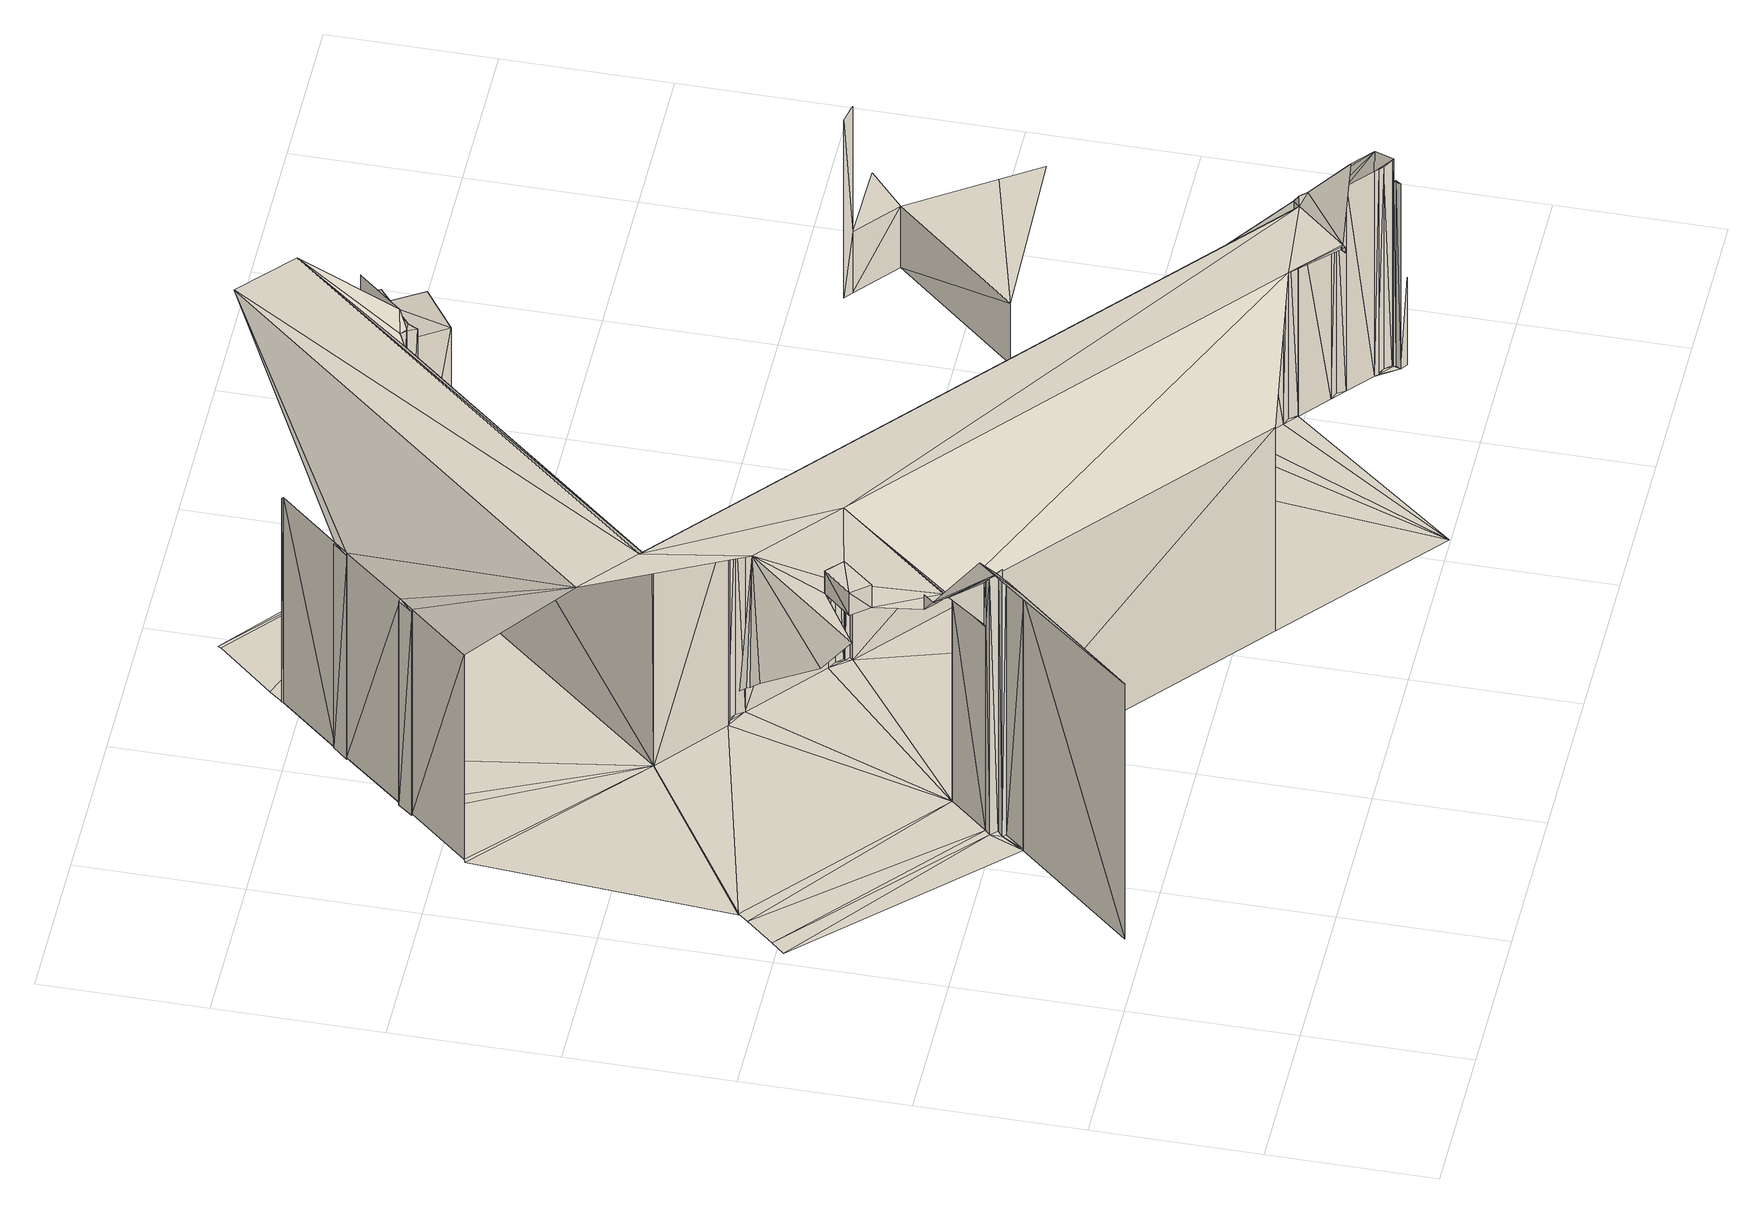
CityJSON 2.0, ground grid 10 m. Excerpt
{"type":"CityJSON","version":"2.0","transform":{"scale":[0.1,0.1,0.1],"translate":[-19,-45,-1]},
"CityObjects":{
"building1":{"type":"Building","geometry":[{"type":"MultiSurface","lod":"2","boundaries":[[[0,1,2]]]}]},
"building2":{"type":"Building","geometry":[{"type":"MultiSurface","lod":"2","boundaries":[[[3,1,4]]]}]},
"building3":{"type":"Building","geometry":[{"type":"MultiSurface","lod":"2","boundaries":[[[1,2,3]]]}]},
"building4":{"type":"Building","geometry":[{"type":"MultiSurface","lod":"2","boundaries":[[[0,5,1]]]}]},
"building5":{"type":"Building","geometry":[{"type":"MultiSurface","lod":"2","boundaries":[[[6,7,8]]]}]},
"building6":{"type":"Building","geometry":[{"type":"MultiSurface","lod":"2","boundaries":[[[9,10,4]]]}]},
"building7":{"type":"Building","geometry":[{"type":"MultiSurface","lod":"2","boundaries":[[[7,6,11]]]}]},
"building8":{"type":"Building","geometry":[{"type":"MultiSurface","lod":"2","boundaries":[[[5,0,6]]]}]},
"building9":{"type":"Building","geometry":[{"type":"MultiSurface","lod":"2","boundaries":[[[12,13,14]]]}]},
"building10":{"type":"Building","geometry":[{"type":"MultiSurface","lod":"2","boundaries":[[[14,12,15]]]}]},
"building11":{"type":"Building","geometry":[{"type":"MultiSurface","lod":"2","boundaries":[[[10,9,16]]]}]},
"building12":{"type":"Building","geometry":[{"type":"MultiSurface","lod":"2","boundaries":[[[6,11,17]]]}]},
"building13":{"type":"Building","geometry":[{"type":"MultiSurface","lod":"2","boundaries":[[[18,11,7]]]}]},
"building14":{"type":"Building","geometry":[{"type":"MultiSurface","lod":"2","boundaries":[[[19,9,16]]]}]},
"building15":{"type":"Building","geometry":[{"type":"MultiSurface","lod":"2","boundaries":[[[18,7,14]]]}]},
"building16":{"type":"Building","geometry":[{"type":"MultiSurface","lod":"2","boundaries":[[[18,17,11]]]}]},
"building17":{"type":"Building","geometry":[{"type":"MultiSurface","lod":"2","boundaries":[[[20,12,15]]]}]},
"building18":{"type":"Building","geometry":[{"type":"MultiSurface","lod":"2","boundaries":[[[15,20,21]]]}]},
"building19":{"type":"Building","geometry":[{"type":"MultiSurface","lod":"2","boundaries":[[[16,19,22]]]}]},
"building20":{"type":"Building","geometry":[{"type":"MultiSurface","lod":"2","boundaries":[[[14,18,23]]]}]},
"building21":{"type":"Building","geometry":[{"type":"MultiSurface","lod":"2","boundaries":[[[12,13,24]]]}]},
"building22":{"type":"Building","geometry":[{"type":"MultiSurface","lod":"2","boundaries":[[[25,26,27]]]}]},
"building23":{"type":"Building","geometry":[{"type":"MultiSurface","lod":"2","boundaries":[[[20,12,24]]]}]},
"building24":{"type":"Building","geometry":[{"type":"MultiSurface","lod":"2","boundaries":[[[28,18,17]]]}]},
"building25":{"type":"Building","geometry":[{"type":"MultiSurface","lod":"2","boundaries":[[[26,21,27]]]}]},
"building26":{"type":"Building","geometry":[{"type":"MultiSurface","lod":"2","boundaries":[[[24,13,14]]]}]},
"building27":{"type":"Building","geometry":[{"type":"MultiSurface","lod":"2","boundaries":[[[23,24,14]]]}]},
"building28":{"type":"Building","geometry":[{"type":"MultiSurface","lod":"2","boundaries":[[[25,27,29]]]}]},
"building29":{"type":"Building","geometry":[{"type":"MultiSurface","lod":"2","boundaries":[[[5,6,17]]]}]},
"building30":{"type":"Building","geometry":[{"type":"MultiSurface","lod":"2","boundaries":[[[21,20,23]]]}]},
"building31":{"type":"Building","geometry":[{"type":"MultiSurface","lod":"2","boundaries":[[[23,24,20]]]}]},
"building32":{"type":"Building"},
"building33":{"type":"Building","geometry":[{"type":"MultiSurface","lod":"2","boundaries":[[[29,27,30]]]}]},
"building34":{"type":"Building","geometry":[{"type":"MultiSurface","lod":"2","boundaries":[[[30,31,27]]]}]},
"building35":{"type":"Building","geometry":[{"type":"MultiSurface","lod":"2","boundaries":[[[27,32,31]]]}]},
"building36":{"type":"Building","geometry":[{"type":"MultiSurface","lod":"2","boundaries":[[[17,5,28]]]}]},
"building37":{"type":"Building","geometry":[{"type":"MultiSurface","lod":"2","boundaries":[[[33,22,19]]]}]},
"building38":{"type":"Building","geometry":[{"type":"MultiSurface","lod":"2","boundaries":[[[34,5,28]]]}]},
"building39":{"type":"Building","geometry":[{"type":"MultiSurface","lod":"2","boundaries":[[[4,35,36]]]}]},
"building40":{"type":"Building","geometry":[{"type":"MultiSurface","lod":"2","boundaries":[[[4,1,35]]]}]},
"building41":{"type":"Building","geometry":[{"type":"MultiSurface","lod":"2","boundaries":[[[33,37,22]]]}]},
"building42":{"type":"Building","geometry":[{"type":"MultiSurface","lod":"2","boundaries":[[[38,28,34]]]}]},
"building43":{"type":"Building","geometry":[{"type":"MultiSurface","lod":"2","boundaries":[[[28,38,39]]]}]},
"building44":{"type":"Building","geometry":[{"type":"MultiSurface","lod":"2","boundaries":[[[21,23,27]]]}]},
"building45":{"type":"Building","geometry":[{"type":"MultiSurface","lod":"2","boundaries":[[[4,40,36]]]}]},
"building46":{"type":"Building","geometry":[{"type":"MultiSurface","lod":"2","boundaries":[[[1,5,41]]]}]},
"building47":{"type":"Building","geometry":[{"type":"MultiSurface","lod":"2","boundaries":[[[35,42,1]]]}]},
"building48":{"type":"Building","geometry":[{"type":"MultiSurface","lod":"2","boundaries":[[[1,41,42]]]}]},
"building49":{"type":"Building","geometry":[{"type":"MultiSurface","lod":"2","boundaries":[[[9,4,40]]]}]},
"building50":{"type":"Building","geometry":[{"type":"MultiSurface","lod":"2","boundaries":[[[43,42,35]]]}]},
"building51":{"type":"Building","geometry":[{"type":"MultiSurface","lod":"2","boundaries":[[[36,35,43]]]}]},
"building52":{"type":"Building","geometry":[{"type":"MultiSurface","lod":"2","boundaries":[[[43,40,36]]]}]},
"building53":{"type":"Building","geometry":[{"type":"MultiSurface","lod":"2","boundaries":[[[44,41,5]]]}]},
"building54":{"type":"Building","geometry":[{"type":"MultiSurface","lod":"2","boundaries":[[[34,5,44]]]}]},
"building55":{"type":"Building","geometry":[{"type":"MultiSurface","lod":"2","boundaries":[[[39,45,28]]]}]},
"building56":{"type":"Building","geometry":[{"type":"MultiSurface","lod":"2","boundaries":[[[46,47,27]]]}]},
"building57":{"type":"Building","geometry":[{"type":"MultiSurface","lod":"2","boundaries":[[[43,42,40]]]}]},
"building58":{"type":"Building","geometry":[{"type":"MultiSurface","lod":"2","boundaries":[[[42,41,40]]]}]},
"building59":{"type":"Building","geometry":[{"type":"MultiSurface","lod":"2","boundaries":[[[48,49,40]]]}]},
"building60":{"type":"Building","geometry":[{"type":"MultiSurface","lod":"2","boundaries":[[[49,44,41]]]}]},
"building61":{"type":"Building","geometry":[{"type":"MultiSurface","lod":"2","boundaries":[[[41,49,40]]]}]},
"building62":{"type":"Building","geometry":[{"type":"MultiSurface","lod":"2","boundaries":[[[48,40,9]]]}]},
"building63":{"type":"Building","geometry":[{"type":"MultiSurface","lod":"2","boundaries":[[[34,44,49]]]}]},
"building64":{"type":"Building","geometry":[{"type":"MultiSurface","lod":"2","boundaries":[[[34,49,48]]]}]},
"building65":{"type":"Building","geometry":[{"type":"MultiSurface","lod":"2","boundaries":[[[9,34,48]]]}]},
"building66":{"type":"Building","geometry":[{"type":"MultiSurface","lod":"2","boundaries":[[[9,50,19]]]}]},
"building67":{"type":"Building","geometry":[{"type":"MultiSurface","lod":"2","boundaries":[[[9,34,50]]]}]},
"building68":{"type":"Building","geometry":[{"type":"MultiSurface","lod":"2","boundaries":[[[34,51,50]]]}]},
"building69":{"type":"Building","geometry":[{"type":"MultiSurface","lod":"2","boundaries":[[[51,38,34]]]}]},
"building70":{"type":"Building","geometry":[{"type":"MultiSurface","lod":"2","boundaries":[[[52,18,23]]]}]},
"building71":{"type":"Building","geometry":[{"type":"MultiSurface","lod":"2","boundaries":[[[39,51,50]]]}]},
"building72":{"type":"Building","geometry":[{"type":"MultiSurface","lod":"2","boundaries":[[[39,38,51]]]}]},
"building73":{"type":"Building","geometry":[{"type":"MultiSurface","lod":"2","boundaries":[[[52,18,28]]]}]},
"building74":{"type":"Building","geometry":[{"type":"MultiSurface","lod":"2","boundaries":[[[45,52,28]]]}]},
"building75":{"type":"Building","geometry":[{"type":"MultiSurface","lod":"2","boundaries":[[[37,53,54]]]}]},
"building76":{"type":"Building","geometry":[{"type":"MultiSurface","lod":"2","boundaries":[[[55,37,33]]]}]},
"building77":{"type":"Building","geometry":[{"type":"MultiSurface","lod":"2","boundaries":[[[50,45,39]]]}]},
"building78":{"type":"Building","geometry":[{"type":"MultiSurface","lod":"2","boundaries":[[[56,46,57]]]}]},
"building79":{"type":"Building","geometry":[{"type":"MultiSurface","lod":"2","boundaries":[[[45,50,19]]]}]},
"building80":{"type":"Building","geometry":[{"type":"MultiSurface","lod":"2","boundaries":[[[33,45,19]]]}]},
"building81":{"type":"Building","geometry":[{"type":"MultiSurface","lod":"2","boundaries":[[[27,23,52]]]}]},
"building82":{"type":"Building","geometry":[{"type":"MultiSurface","lod":"2","boundaries":[[[53,58,54]]]}]},
"building83":{"type":"Building","geometry":[{"type":"MultiSurface","lod":"2","boundaries":[[[59,46,56]]]}]},
"building84":{"type":"Building","geometry":[{"type":"MultiSurface","lod":"2","boundaries":[[[60,57,61]]]}]},
"building85":{"type":"Building","geometry":[{"type":"MultiSurface","lod":"2","boundaries":[[[60,56,57]]]}]},
"building86":{"type":"Building","geometry":[{"type":"MultiSurface","lod":"2","boundaries":[[[27,47,52]]]}]},
"building87":{"type":"Building","geometry":[{"type":"MultiSurface","lod":"2","boundaries":[[[55,54,37]]]}]},
"building88":{"type":"Building","geometry":[{"type":"MultiSurface","lod":"2","boundaries":[[[54,61,58]]]}]},
"building89":{"type":"Building","geometry":[{"type":"MultiSurface","lod":"2","boundaries":[[[62,46,59]]]}]},
"building90":{"type":"Building","geometry":[{"type":"MultiSurface","lod":"2","boundaries":[[[63,47,64]]]}]},
"building91":{"type":"Building","geometry":[{"type":"MultiSurface","lod":"2","boundaries":[[[61,54,60]]]}]},
"building92":{"type":"Building","geometry":[{"type":"MultiSurface","lod":"2","boundaries":[[[60,56,65]]]}]},
"building93":{"type":"Building","geometry":[{"type":"MultiSurface","lod":"2","boundaries":[[[66,65,60]]]}]},
"building94":{"type":"Building","geometry":[{"type":"MultiSurface","lod":"2","boundaries":[[[65,67,68]]]}]},
"building95":{"type":"Building","geometry":[{"type":"MultiSurface","lod":"2","boundaries":[[[68,65,66]]]}]},
"building96":{"type":"Building","geometry":[{"type":"MultiSurface","lod":"2","boundaries":[[[66,69,60]]]}]},
"building97":{"type":"Building","geometry":[{"type":"MultiSurface","lod":"2","boundaries":[[[59,56,65]]]}]},
"building98":{"type":"Building","geometry":[{"type":"MultiSurface","lod":"2","boundaries":[[[59,65,67]]]}]},
"building99":{"type":"Building","geometry":[{"type":"MultiSurface","lod":"2","boundaries":[[[69,68,66]]]}]},
"building100":{"type":"Building","geometry":[{"type":"MultiSurface","lod":"2","boundaries":[[[68,67,69]]]}]},
"building101":{"type":"Building","geometry":[{"type":"MultiSurface","lod":"2","boundaries":[[[67,59,69]]]}]},
"building102":{"type":"Building","geometry":[{"type":"MultiSurface","lod":"2","boundaries":[[[70,47,63]]]}]},
"building103":{"type":"Building","geometry":[{"type":"MultiSurface","lod":"2","boundaries":[[[54,69,60]]]}]},
"building104":{"type":"Building","geometry":[{"type":"MultiSurface","lod":"2","boundaries":[[[54,71,69]]]}]},
"building105":{"type":"Building","geometry":[{"type":"MultiSurface","lod":"2","boundaries":[[[33,72,55]]]}]},
"building106":{"type":"Building","geometry":[{"type":"MultiSurface","lod":"2","boundaries":[[[64,63,54]]]}]},
"building107":{"type":"Building","geometry":[{"type":"MultiSurface","lod":"2","boundaries":[[[69,59,71]]]}]},
"building108":{"type":"Building","geometry":[{"type":"MultiSurface","lod":"2","boundaries":[[[59,62,71]]]}]},
"building109":{"type":"Building","geometry":[{"type":"MultiSurface","lod":"2","boundaries":[[[73,47,70]]]}]},
"building110":{"type":"Building","geometry":[{"type":"MultiSurface","lod":"2","boundaries":[[[70,63,54]]]}]},
"building111":{"type":"Building","geometry":[{"type":"MultiSurface","lod":"2","boundaries":[[[54,70,55]]]}]},
"building112":{"type":"Building","geometry":[{"type":"MultiSurface","lod":"2","boundaries":[[[33,45,74]]]}]},
"building113":{"type":"Building","geometry":[{"type":"MultiSurface","lod":"2","boundaries":[[[33,74,75]]]}]},
"building114":{"type":"Building","geometry":[{"type":"MultiSurface","lod":"2","boundaries":[[[76,77,33]]]}]},
"building115":{"type":"Building","geometry":[{"type":"MultiSurface","lod":"2","boundaries":[[[33,77,72]]]}]},
"building116":{"type":"Building","geometry":[{"type":"MultiSurface","lod":"2","boundaries":[[[78,79,71]]]}]},
"building117":{"type":"Building","geometry":[{"type":"MultiSurface","lod":"2","boundaries":[[[71,62,79]]]}]},
"building118":{"type":"Building","geometry":[{"type":"MultiSurface","lod":"2","boundaries":[[[80,81,79]]]}]},
"building119":{"type":"Building","geometry":[{"type":"MultiSurface","lod":"2","boundaries":[[[78,79,80]]]}]},
"building120":{"type":"Building","geometry":[{"type":"MultiSurface","lod":"2","boundaries":[[[82,78,71]]]}]},
"building121":{"type":"Building","geometry":[{"type":"MultiSurface","lod":"2","boundaries":[[[79,62,83]]]}]},
"building122":{"type":"Building","geometry":[{"type":"MultiSurface","lod":"2","boundaries":[[[82,78,80]]]}]},
"building123":{"type":"Building","geometry":[{"type":"MultiSurface","lod":"2","boundaries":[[[81,79,83]]]}]},
"building124":{"type":"Building","geometry":[{"type":"MultiSurface","lod":"2","boundaries":[[[75,76,33]]]}]},
"building125":{"type":"Building","geometry":[{"type":"MultiSurface","lod":"2","boundaries":[[[84,70,55]]]}]},
"building126":{"type":"Building","geometry":[{"type":"MultiSurface","lod":"2","boundaries":[[[85,84,55]]]}]},
"building127":{"type":"Building","geometry":[{"type":"MultiSurface","lod":"2","boundaries":[[[82,83,81]]]}]},
"building128":{"type":"Building","geometry":[{"type":"MultiSurface","lod":"2","boundaries":[[[82,81,80]]]}]},
"building129":{"type":"Building","geometry":[{"type":"MultiSurface","lod":"2","boundaries":[[[55,86,85]]]}]},
"building130":{"type":"Building","geometry":[{"type":"MultiSurface","lod":"2","boundaries":[[[70,84,87]]]}]},
"building131":{"type":"Building","geometry":[{"type":"MultiSurface","lod":"2","boundaries":[[[86,87,85]]]}]},
"building132":{"type":"Building","geometry":[{"type":"MultiSurface","lod":"2","boundaries":[[[85,84,87]]]}]},
"building133":{"type":"Building","geometry":[{"type":"MultiSurface","lod":"2","boundaries":[[[86,88,89]]]}]},
"building134":{"type":"Building","geometry":[{"type":"MultiSurface","lod":"2","boundaries":[[[86,87,88]]]}]},
"building135":{"type":"Building","geometry":[{"type":"MultiSurface","lod":"2","boundaries":[[[87,70,90]]]}]},
"building136":{"type":"Building","geometry":[{"type":"MultiSurface","lod":"2","boundaries":[[[86,72,55]]]}]},
"building137":{"type":"Building","geometry":[{"type":"MultiSurface","lod":"2","boundaries":[[[91,88,87]]]}]},
"building138":{"type":"Building","geometry":[{"type":"MultiSurface","lod":"2","boundaries":[[[86,92,89]]]}]},
"building139":{"type":"Building","geometry":[{"type":"MultiSurface","lod":"2","boundaries":[[[92,91,89]]]}]},
"building140":{"type":"Building","geometry":[{"type":"MultiSurface","lod":"2","boundaries":[[[89,88,91]]]}]},
"building141":{"type":"Building","geometry":[{"type":"MultiSurface","lod":"2","boundaries":[[[91,87,90]]]}]},
"building142":{"type":"Building","geometry":[{"type":"MultiSurface","lod":"2","boundaries":[[[72,92,86]]]}]},
"building143":{"type":"Building"},
"building144":{"type":"Building","geometry":[{"type":"MultiSurface","lod":"2","boundaries":[[[90,91,93]]]}]},
"building145":{"type":"Building","geometry":[{"type":"MultiSurface","lod":"2","boundaries":[[[92,91,72]]]}]},
"building146":{"type":"Building","geometry":[{"type":"MultiSurface","lod":"2","boundaries":[[[91,93,72]]]}]},
"building147":{"type":"Building","geometry":[{"type":"MultiSurface","lod":"2","boundaries":[[[93,90,72]]]}]},
"building148":{"type":"Building"},
"building149":{"type":"Building","geometry":[{"type":"MultiSurface","lod":"2","boundaries":[[[94,46,47]]]}]},
"building150":{"type":"Building","geometry":[{"type":"MultiSurface","lod":"2","boundaries":[[[95,45,74]]]}]},
"building151":{"type":"Building","geometry":[{"type":"MultiSurface","lod":"2","boundaries":[[[94,46,62]]]}]},
"building152":{"type":"Building","geometry":[{"type":"MultiSurface","lod":"2","boundaries":[[[96,97,82]]]}]},
"building153":{"type":"Building","geometry":[{"type":"MultiSurface","lod":"2","boundaries":[[[82,83,97]]]}]},
"building154":{"type":"Building","geometry":[{"type":"MultiSurface","lod":"2","boundaries":[[[73,70,90]]]}]},
"building155":{"type":"Building","geometry":[{"type":"MultiSurface","lod":"2","boundaries":[[[52,45,95]]]}]},
"building156":{"type":"Building","geometry":[{"type":"MultiSurface","lod":"2","boundaries":[[[72,98,77]]]}]},
"building157":{"type":"Building","geometry":[{"type":"MultiSurface","lod":"2","boundaries":[[[72,90,98]]]}]},
"building158":{"type":"Building","geometry":[{"type":"MultiSurface","lod":"2","boundaries":[[[73,90,98]]]}]},
"building159":{"type":"Building","geometry":[{"type":"MultiSurface","lod":"2","boundaries":[[[52,99,47]]]}]},
"building160":{"type":"Building","geometry":[{"type":"MultiSurface","lod":"2","boundaries":[[[73,47,99]]]}]},
"building161":{"type":"Building","geometry":[{"type":"MultiSurface","lod":"2","boundaries":[[[96,100,101]]]}]},
"building162":{"type":"Building","geometry":[{"type":"MultiSurface","lod":"2","boundaries":[[[96,97,100]]]}]},
"building163":{"type":"Building","geometry":[{"type":"MultiSurface","lod":"2","boundaries":[[[64,47,102]]]}]},
"building164":{"type":"Building"},
"building165":{"type":"Building"},
"building166":{"type":"Building"},
"building167":{"type":"Building"},
"building168":{"type":"Building","geometry":[{"type":"MultiSurface","lod":"2","boundaries":[[[103,98,77]]]}]},
"building169":{"type":"Building","geometry":[{"type":"MultiSurface","lod":"2","boundaries":[[[104,103,77]]]}]},
"building170":{"type":"Building","geometry":[{"type":"MultiSurface","lod":"2","boundaries":[[[73,98,105]]]}]},
"building171":{"type":"Building","geometry":[{"type":"MultiSurface","lod":"2","boundaries":[[[76,106,77]]]}]},
"building172":{"type":"Building","geometry":[{"type":"MultiSurface","lod":"2","boundaries":[[[105,103,98]]]}]},
"building173":{"type":"Building","geometry":[{"type":"MultiSurface","lod":"2","boundaries":[[[77,104,106]]]}]},
"building174":{"type":"Building","geometry":[{"type":"MultiSurface","lod":"2","boundaries":[[[102,94,47]]]}]},
"building175":{"type":"Building","geometry":[{"type":"MultiSurface","lod":"2","boundaries":[[[107,103,105]]]}]},
"building176":{"type":"Building","geometry":[{"type":"MultiSurface","lod":"2","boundaries":[[[106,108,104]]]}]},
"building177":{"type":"Building","geometry":[{"type":"MultiSurface","lod":"2","boundaries":[[[103,107,108]]]}]},
"building178":{"type":"Building","geometry":[{"type":"MultiSurface","lod":"2","boundaries":[[[104,103,108]]]}]},
"building179":{"type":"Building","geometry":[{"type":"MultiSurface","lod":"2","boundaries":[[[106,105,107]]]}]},
"building180":{"type":"Building","geometry":[{"type":"MultiSurface","lod":"2","boundaries":[[[108,107,106]]]}]},
"building181":{"type":"Building","geometry":[{"type":"MultiSurface","lod":"2","boundaries":[[[109,110,76]]]}]},
"building182":{"type":"Building","geometry":[{"type":"MultiSurface","lod":"2","boundaries":[[[110,73,76]]]}]},
"building183":{"type":"Building","geometry":[{"type":"MultiSurface","lod":"2","boundaries":[[[76,109,106]]]}]},
"building184":{"type":"Building","geometry":[{"type":"MultiSurface","lod":"2","boundaries":[[[110,105,73]]]}]},
"building185":{"type":"Building","geometry":[{"type":"MultiSurface","lod":"2","boundaries":[[[109,110,106]]]}]},
"building186":{"type":"Building","geometry":[{"type":"MultiSurface","lod":"2","boundaries":[[[110,105,106]]]}]},
"building187":{"type":"Building"},
"building188":{"type":"Building"},
"building189":{"type":"Building","geometry":[{"type":"MultiSurface","lod":"2","boundaries":[[[52,99,95]]]}]},
"building190":{"type":"Building","geometry":[{"type":"MultiSurface","lod":"2","boundaries":[[[71,111,54]]]}]},
"building191":{"type":"Building","geometry":[{"type":"MultiSurface","lod":"2","boundaries":[[[111,112,54]]]}]},
"building192":{"type":"Building","geometry":[{"type":"MultiSurface","lod":"2","boundaries":[[[112,64,54]]]}]},
"building193":{"type":"Building","geometry":[{"type":"MultiSurface","lod":"2","boundaries":[[[94,62,83]]]}]},
"building194":{"type":"Building","geometry":[{"type":"MultiSurface","lod":"2","boundaries":[[[64,102,112]]]}]},
"building195":{"type":"Building","geometry":[{"type":"MultiSurface","lod":"2","boundaries":[[[71,82,111]]]}]},
"building196":{"type":"Building"},
"building197":{"type":"Building","geometry":[{"type":"MultiSurface","lod":"2","boundaries":[[[96,111,82]]]}]},
"building198":{"type":"Building","geometry":[{"type":"MultiSurface","lod":"2","boundaries":[[[96,111,113]]]}]},
"building199":{"type":"Building","geometry":[{"type":"MultiSurface","lod":"2","boundaries":[[[75,114,76]]]}]},
"building200":{"type":"Building","geometry":[{"type":"MultiSurface","lod":"2","boundaries":[[[75,115,114]]]}]},
"building201":{"type":"Building","geometry":[{"type":"MultiSurface","lod":"2","boundaries":[[[116,73,99]]]}]},
"building202":{"type":"Building","geometry":[{"type":"MultiSurface","lod":"2","boundaries":[[[113,111,117]]]}]},
"building203":{"type":"Building","geometry":[{"type":"MultiSurface","lod":"2","boundaries":[[[118,73,116]]]}]},
"building204":{"type":"Building","geometry":[{"type":"MultiSurface","lod":"2","boundaries":[[[114,118,76]]]}]},
"building205":{"type":"Building","geometry":[{"type":"MultiSurface","lod":"2","boundaries":[[[118,73,76]]]}]},
"building206":{"type":"Building"},
"building207":{"type":"Building"},
"building208":{"type":"Building","geometry":[{"type":"MultiSurface","lod":"2","boundaries":[[[119,120,95]]]}]},
"building209":{"type":"Building","geometry":[{"type":"MultiSurface","lod":"2","boundaries":[[[120,121,95]]]}]},
"building210":{"type":"Building","geometry":[{"type":"MultiSurface","lod":"2","boundaries":[[[117,122,111]]]}]},
"building211":{"type":"Building","geometry":[{"type":"MultiSurface","lod":"2","boundaries":[[[111,122,123]]]}]},
"building212":{"type":"Building","geometry":[{"type":"MultiSurface","lod":"2","boundaries":[[[119,124,125]]]}]},
"building213":{"type":"Building","geometry":[{"type":"MultiSurface","lod":"2","boundaries":[[[119,124,120]]]}]},
"building214":{"type":"Building","geometry":[{"type":"MultiSurface","lod":"2","boundaries":[[[125,126,124]]]}]},
"building215":{"type":"Building","geometry":[{"type":"MultiSurface","lod":"2","boundaries":[[[124,120,126]]]}]},
"building216":{"type":"Building","geometry":[{"type":"MultiSurface","lod":"2","boundaries":[[[126,121,120]]]}]},
"building217":{"type":"Building","geometry":[{"type":"MultiSurface","lod":"2","boundaries":[[[125,126,121]]]}]},
"building218":{"type":"Building","geometry":[{"type":"MultiSurface","lod":"2","boundaries":[[[95,121,99]]]}]},
"building219":{"type":"Building","geometry":[{"type":"MultiSurface","lod":"2","boundaries":[[[127,99,121]]]}]},
"building220":{"type":"Building","geometry":[{"type":"MultiSurface","lod":"2","boundaries":[[[128,121,127]]]}]},
"building221":{"type":"Building","geometry":[{"type":"MultiSurface","lod":"2","boundaries":[[[115,129,114]]]}]},
"building222":{"type":"Building","geometry":[{"type":"MultiSurface","lod":"2","boundaries":[[[111,112,123]]]}]},
"building223":{"type":"Building","geometry":[{"type":"MultiSurface","lod":"2","boundaries":[[[123,130,112]]]}]},
"building224":{"type":"Building","geometry":[{"type":"MultiSurface","lod":"2","boundaries":[[[131,129,115]]]}]},
"building225":{"type":"Building","geometry":[{"type":"MultiSurface","lod":"2","boundaries":[[[123,132,133]]]}]},
"building226":{"type":"Building","geometry":[{"type":"MultiSurface","lod":"2","boundaries":[[[132,130,123]]]}]},
"building227":{"type":"Building","geometry":[{"type":"MultiSurface","lod":"2","boundaries":[[[132,134,130]]]}]},
"building228":{"type":"Building","geometry":[{"type":"MultiSurface","lod":"2","boundaries":[[[127,135,99]]]}]},
"building229":{"type":"Building","geometry":[{"type":"MultiSurface","lod":"2","boundaries":[[[127,136,135]]]}]},
"building230":{"type":"Building","geometry":[{"type":"MultiSurface","lod":"2","boundaries":[[[99,135,136]]]}]},
"building231":{"type":"Building","geometry":[{"type":"MultiSurface","lod":"2","boundaries":[[[99,136,137]]]}]},
"building232":{"type":"Building","geometry":[{"type":"MultiSurface","lod":"2","boundaries":[[[130,134,138]]]}]},
"building233":{"type":"Building","geometry":[{"type":"MultiSurface","lod":"2","boundaries":[[[112,130,102]]]}]},
"building234":{"type":"Building","geometry":[{"type":"MultiSurface","lod":"2","boundaries":[[[139,140,133]]]}]},
"building235":{"type":"Building","geometry":[{"type":"MultiSurface","lod":"2","boundaries":[[[140,132,133]]]}]},
"building236":{"type":"Building"},
"building237":{"type":"Building"},
"building238":{"type":"Building","geometry":[{"type":"MultiSurface","lod":"2","boundaries":[[[133,123,141]]]}]},
"building239":{"type":"Building","geometry":[{"type":"MultiSurface","lod":"2","boundaries":[[[142,138,134]]]}]},
"building240":{"type":"Building","geometry":[{"type":"MultiSurface","lod":"2","boundaries":[[[132,134,142]]]}]},
"building241":{"type":"Building","geometry":[{"type":"MultiSurface","lod":"2","boundaries":[[[143,140,132]]]}]},
"building242":{"type":"Building","geometry":[{"type":"MultiSurface","lod":"2","boundaries":[[[144,127,128]]]}]},
"building243":{"type":"Building","geometry":[{"type":"MultiSurface","lod":"2","boundaries":[[[133,139,141]]]}]},
"building244":{"type":"Building","geometry":[{"type":"MultiSurface","lod":"2","boundaries":[[[131,115,145]]]}]},
"building245":{"type":"Building"},
"building246":{"type":"Building","geometry":[{"type":"MultiSurface","lod":"2","boundaries":[[[140,146,139]]]}]},
"building247":{"type":"Building"},
"building248":{"type":"Building","geometry":[{"type":"MultiSurface","lod":"2","boundaries":[[[142,132,143]]]}]},
"building249":{"type":"Building","geometry":[{"type":"MultiSurface","lod":"2","boundaries":[[[130,138,102]]]}]},
"building250":{"type":"Building","geometry":[{"type":"MultiSurface","lod":"2","boundaries":[[[115,147,145]]]}]},
"building251":{"type":"Building","geometry":[{"type":"MultiSurface","lod":"2","boundaries":[[[137,116,99]]]}]},
"building252":{"type":"Building","geometry":[{"type":"MultiSurface","lod":"2","boundaries":[[[140,143,148]]]}]},
"building253":{"type":"Building","geometry":[{"type":"MultiSurface","lod":"2","boundaries":[[[146,140,148]]]}]},
"building254":{"type":"Building","geometry":[{"type":"MultiSurface","lod":"2","boundaries":[[[141,149,139]]]}]},
"building255":{"type":"Building","geometry":[{"type":"MultiSurface","lod":"2","boundaries":[[[139,146,149]]]}]},
"building256":{"type":"Building","geometry":[{"type":"MultiSurface","lod":"2","boundaries":[[[148,149,146]]]}]},
"building257":{"type":"Building","geometry":[{"type":"MultiSurface","lod":"2","boundaries":[[[150,116,137]]]}]},
"building258":{"type":"Building","geometry":[{"type":"MultiSurface","lod":"2","boundaries":[[[150,151,137]]]}]},
"building259":{"type":"Building","geometry":[{"type":"MultiSurface","lod":"2","boundaries":[[[151,136,137]]]}]},
"building260":{"type":"Building","geometry":[{"type":"MultiSurface","lod":"2","boundaries":[[[116,152,118]]]}]},
"building261":{"type":"Building","geometry":[{"type":"MultiSurface","lod":"2","boundaries":[[[152,153,116]]]}]},
"building262":{"type":"Building"},
"building263":{"type":"Building","geometry":[{"type":"MultiSurface","lod":"2","boundaries":[[[114,152,118]]]}]},
"building264":{"type":"Building"},
"building265":{"type":"Building"},
"building266":{"type":"Building","geometry":[{"type":"MultiSurface","lod":"2","boundaries":[[[153,151,150]]]}]},
"building267":{"type":"Building","geometry":[{"type":"MultiSurface","lod":"2","boundaries":[[[116,153,150]]]}]},
"building268":{"type":"Building","geometry":[{"type":"MultiSurface","lod":"2","boundaries":[[[153,152,151]]]}]},
"building269":{"type":"Building","geometry":[{"type":"MultiSurface","lod":"2","boundaries":[[[151,152,154]]]}]},
"building270":{"type":"Building","geometry":[{"type":"MultiSurface","lod":"2","boundaries":[[[155,156,114]]]}]},
"building271":{"type":"Building","geometry":[{"type":"MultiSurface","lod":"2","boundaries":[[[156,152,114]]]}]},
"building272":{"type":"Building","geometry":[{"type":"MultiSurface","lod":"2","boundaries":[[[152,156,154]]]}]},
"building273":{"type":"Building","geometry":[{"type":"MultiSurface","lod":"2","boundaries":[[[155,157,114]]]}]},
"building274":{"type":"Building","geometry":[{"type":"MultiSurface","lod":"2","boundaries":[[[157,154,155]]]}]},
"building275":{"type":"Building","geometry":[{"type":"MultiSurface","lod":"2","boundaries":[[[155,156,154]]]}]},
"building276":{"type":"Building","geometry":[{"type":"MultiSurface","lod":"2","boundaries":[[[141,158,159]]]}]},
"building277":{"type":"Building","geometry":[{"type":"MultiSurface","lod":"2","boundaries":[[[158,149,141]]]}]},
"building278":{"type":"Building","geometry":[{"type":"MultiSurface","lod":"2","boundaries":[[[157,154,160]]]}]},
"building279":{"type":"Building","geometry":[{"type":"MultiSurface","lod":"2","boundaries":[[[157,160,161]]]}]},
"building280":{"type":"Building"},
"building281":{"type":"Building","geometry":[{"type":"MultiSurface","lod":"2","boundaries":[[[160,162,154]]]}]},
"building282":{"type":"Building","geometry":[{"type":"MultiSurface","lod":"2","boundaries":[[[157,163,161]]]}]},
"building283":{"type":"Building"},
"building284":{"type":"Building","geometry":[{"type":"MultiSurface","lod":"2","boundaries":[[[161,160,162]]]}]},
"building285":{"type":"Building","geometry":[{"type":"MultiSurface","lod":"2","boundaries":[[[163,162,161]]]}]},
"building286":{"type":"Building","geometry":[{"type":"MultiSurface","lod":"2","boundaries":[[[114,164,157]]]}]},
"building287":{"type":"Building"},
"building288":{"type":"Building"},
"building289":{"type":"Building","geometry":[{"type":"MultiSurface","lod":"2","boundaries":[[[141,165,123]]]}]},
"building290":{"type":"Building","geometry":[{"type":"MultiSurface","lod":"2","boundaries":[[[114,166,164]]]}]},
"building291":{"type":"Building","geometry":[{"type":"MultiSurface","lod":"2","boundaries":[[[157,163,164]]]}]},
"building292":{"type":"Building","geometry":[{"type":"MultiSurface","lod":"2","boundaries":[[[167,154,162]]]}]},
"building293":{"type":"Building"},
"building294":{"type":"Building"},
"building295":{"type":"Building","geometry":[{"type":"MultiSurface","lod":"2","boundaries":[[[163,162,167]]]}]},
"building296":{"type":"Building","geometry":[{"type":"MultiSurface","lod":"2","boundaries":[[[163,167,164]]]}]},
"building297":{"type":"Building","geometry":[{"type":"MultiSurface","lod":"2","boundaries":[[[168,154,151]]]}]},
"building298":{"type":"Building","geometry":[{"type":"MultiSurface","lod":"2","boundaries":[[[136,151,169]]]}]},
"building299":{"type":"Building","geometry":[{"type":"MultiSurface","lod":"2","boundaries":[[[168,154,167]]]}]},
"building300":{"type":"Building","geometry":[{"type":"MultiSurface","lod":"2","boundaries":[[[165,170,123]]]}]},
"building301":{"type":"Building","geometry":[{"type":"MultiSurface","lod":"2","boundaries":[[[171,138,142]]]}]},
"building302":{"type":"Building","geometry":[{"type":"MultiSurface","lod":"2","boundaries":[[[138,172,171]]]}]},
"building303":{"type":"Building","geometry":[{"type":"MultiSurface","lod":"2","boundaries":[[[173,143,142]]]}]},
"building304":{"type":"Building","geometry":[{"type":"MultiSurface","lod":"2","boundaries":[[[174,149,158]]]}]},
"building305":{"type":"Building","geometry":[{"type":"MultiSurface","lod":"2","boundaries":[[[175,159,141]]]}]},
"building306":{"type":"Building","geometry":[{"type":"MultiSurface","lod":"2","boundaries":[[[168,167,176]]]}]},
"building307":{"type":"Building","geometry":[{"type":"MultiSurface","lod":"2","boundaries":[[[166,177,164]]]}]},
"building308":{"type":"Building","geometry":[{"type":"MultiSurface","lod":"2","boundaries":[[[167,176,177]]]}]},
"building309":{"type":"Building","geometry":[{"type":"MultiSurface","lod":"2","boundaries":[[[164,167,177]]]}]},
"building310":{"type":"Building","geometry":[{"type":"MultiSurface","lod":"2","boundaries":[[[166,168,176]]]}]},
"building311":{"type":"Building","geometry":[{"type":"MultiSurface","lod":"2","boundaries":[[[177,176,166]]]}]},
"building312":{"type":"Building","geometry":[{"type":"MultiSurface","lod":"2","boundaries":[[[178,169,136]]]}]},
"building313":{"type":"Building","geometry":[{"type":"MultiSurface","lod":"2","boundaries":[[[166,129,114]]]}]},
"building314":{"type":"Building","geometry":[{"type":"MultiSurface","lod":"2","boundaries":[[[171,173,142]]]}]},
"building315":{"type":"Building","geometry":[{"type":"MultiSurface","lod":"2","boundaries":[[[174,149,148]]]}]},
"building316":{"type":"Building","geometry":[{"type":"MultiSurface","lod":"2","boundaries":[[[179,143,148]]]}]},
"building317":{"type":"Building","geometry":[{"type":"MultiSurface","lod":"2","boundaries":[[[174,179,148]]]}]},
"building318":{"type":"Building","geometry":[{"type":"MultiSurface","lod":"2","boundaries":[[[169,151,168]]]}]},
"building319":{"type":"Building","geometry":[{"type":"MultiSurface","lod":"2","boundaries":[[[173,143,179]]]}]},
"building320":{"type":"Building","geometry":[{"type":"MultiSurface","lod":"2","boundaries":[[[175,141,165]]]}]},
"building321":{"type":"Building","geometry":[{"type":"MultiSurface","lod":"2","boundaries":[[[168,169,129]]]}]},
"building322":{"type":"Building","geometry":[{"type":"MultiSurface","lod":"2","boundaries":[[[129,168,166]]]}]},
"building323":{"type":"Building","geometry":[{"type":"MultiSurface","lod":"2","boundaries":[[[136,180,127]]]}]},
"building324":{"type":"Building","geometry":[{"type":"MultiSurface","lod":"2","boundaries":[[[136,178,181]]]}]},
"building325":{"type":"Building","geometry":[{"type":"MultiSurface","lod":"2","boundaries":[[[127,182,144]]]}]},
"building326":{"type":"Building","geometry":[{"type":"MultiSurface","lod":"2","boundaries":[[[180,181,136]]]}]},
"building327":{"type":"Building"},
"building328":{"type":"Building"},
"building329":{"type":"Building"},
"building330":{"type":"Building"},
"building331":{"type":"Building","geometry":[{"type":"MultiSurface","lod":"2","boundaries":[[[183,169,129]]]}]},
"building332":{"type":"Building","geometry":[{"type":"MultiSurface","lod":"2","boundaries":[[[184,183,129]]]}]},
"building333":{"type":"Building","geometry":[{"type":"MultiSurface","lod":"2","boundaries":[[[129,184,131]]]}]},
"building334":{"type":"Building","geometry":[{"type":"MultiSurface","lod":"2","boundaries":[[[169,183,178]]]}]},
"building335":{"type":"Building","geometry":[{"type":"MultiSurface","lod":"2","boundaries":[[[180,182,127]]]}]},
"building336":{"type":"Building","geometry":[{"type":"MultiSurface","lod":"2","boundaries":[[[171,185,173]]]}]},
"building337":{"type":"Building","geometry":[{"type":"MultiSurface","lod":"2","boundaries":[[[173,179,174]]]}]},
"building338":{"type":"Building","geometry":[{"type":"MultiSurface","lod":"2","boundaries":[[[174,173,165]]]}]},
"building339":{"type":"Building","geometry":[{"type":"MultiSurface","lod":"2","boundaries":[[[175,165,174]]]}]},
"building340":{"type":"Building","geometry":[{"type":"MultiSurface","lod":"2","boundaries":[[[186,183,178]]]}]},
"building341":{"type":"Building","geometry":[{"type":"MultiSurface","lod":"2","boundaries":[[[184,187,131]]]}]},
"building342":{"type":"Building","geometry":[{"type":"MultiSurface","lod":"2","boundaries":[[[184,183,187]]]}]},
"building343":{"type":"Building","geometry":[{"type":"MultiSurface","lod":"2","boundaries":[[[183,186,187]]]}]},
"building344":{"type":"Building","geometry":[{"type":"MultiSurface","lod":"2","boundaries":[[[188,158,159]]]}]},
"building345":{"type":"Building","geometry":[{"type":"MultiSurface","lod":"2","boundaries":[[[159,188,189]]]}]},
"building346":{"type":"Building","geometry":[{"type":"MultiSurface","lod":"2","boundaries":[[[185,190,171]]]}]},
"building347":{"type":"Building","geometry":[{"type":"MultiSurface","lod":"2","boundaries":[[[191,172,171]]]}]},
"building348":{"type":"Building","geometry":[{"type":"MultiSurface","lod":"2","boundaries":[[[190,191,171]]]}]},
"building349":{"type":"Building","geometry":[{"type":"MultiSurface","lod":"2","boundaries":[[[187,186,131]]]}]},
"building350":{"type":"Building","geometry":[{"type":"MultiSurface","lod":"2","boundaries":[[[131,178,186]]]}]},
"building351":{"type":"Building","geometry":[{"type":"MultiSurface","lod":"2","boundaries":[[[173,192,193]]]}]},
"building352":{"type":"Building","geometry":[{"type":"MultiSurface","lod":"2","boundaries":[[[165,173,193]]]}]},
"building353":{"type":"Building","geometry":[{"type":"MultiSurface","lod":"2","boundaries":[[[185,192,173]]]}]},
"building354":{"type":"Building","geometry":[{"type":"MultiSurface","lod":"2","boundaries":[[[193,165,170]]]}]},
"building355":{"type":"Building","geometry":[{"type":"MultiSurface","lod":"2","boundaries":[[[194,144,182]]]}]},
"building356":{"type":"Building","geometry":[{"type":"MultiSurface","lod":"2","boundaries":[[[159,189,175]]]}]},
"building357":{"type":"Building","geometry":[{"type":"MultiSurface","lod":"2","boundaries":[[[158,174,188]]]}]},
"building358":{"type":"Building","geometry":[{"type":"MultiSurface","lod":"2","boundaries":[[[170,192,193]]]}]},
"building359":{"type":"Building","geometry":[{"type":"MultiSurface","lod":"2","boundaries":[[[192,185,170]]]}]},
"building360":{"type":"Building","geometry":[{"type":"MultiSurface","lod":"2","boundaries":[[[195,185,170]]]}]},
"building361":{"type":"Building","geometry":[{"type":"MultiSurface","lod":"2","boundaries":[[[185,190,195]]]}]},
"building362":{"type":"Building","geometry":[{"type":"MultiSurface","lod":"2","boundaries":[[[131,178,145]]]}]},
"building363":{"type":"Building","geometry":[{"type":"MultiSurface","lod":"2","boundaries":[[[145,181,178]]]}]},
"building364":{"type":"Building","geometry":[{"type":"MultiSurface","lod":"2","boundaries":[[[196,144,194]]]}]},
"building365":{"type":"Building","geometry":[{"type":"MultiSurface","lod":"2","boundaries":[[[175,174,188]]]}]},
"building366":{"type":"Building","geometry":[{"type":"MultiSurface","lod":"2","boundaries":[[[189,188,175]]]}]},
"building367":{"type":"Building","geometry":[{"type":"MultiSurface","lod":"2","boundaries":[[[197,144,196]]]}]},
"building368":{"type":"Building"},
"building369":{"type":"Building"},
"building370":{"type":"Building"},
"building371":{"type":"Building"},
"building372":{"type":"Building","geometry":[{"type":"MultiSurface","lod":"2","boundaries":[[[198,199,145]]]}]},
"building373":{"type":"Building","geometry":[{"type":"MultiSurface","lod":"2","boundaries":[[[145,181,199]]]}]},
"building374":{"type":"Building","geometry":[{"type":"MultiSurface","lod":"2","boundaries":[[[145,198,147]]]}]},
"building375":{"type":"Building","geometry":[{"type":"MultiSurface","lod":"2","boundaries":[[[181,199,180]]]}]},
"building376":{"type":"Building","geometry":[{"type":"MultiSurface","lod":"2","boundaries":[[[180,199,200]]]}]},
"building377":{"type":"Building","geometry":[{"type":"MultiSurface","lod":"2","boundaries":[[[147,201,198]]]}]},
"building378":{"type":"Building","geometry":[{"type":"MultiSurface","lod":"2","boundaries":[[[201,200,199]]]}]},
"building379":{"type":"Building","geometry":[{"type":"MultiSurface","lod":"2","boundaries":[[[201,199,198]]]}]},
"building380":{"type":"Building","geometry":[{"type":"MultiSurface","lod":"2","boundaries":[[[147,200,201]]]}]},
"building381":{"type":"Building","geometry":[{"type":"MultiSurface","lod":"2","boundaries":[[[147,180,200]]]}]},
"building382":{"type":"Building","geometry":[{"type":"MultiSurface","lod":"2","boundaries":[[[180,182,202]]]}]},
"building383":{"type":"Building","geometry":[{"type":"MultiSurface","lod":"2","boundaries":[[[147,180,202]]]}]},
"building384":{"type":"Building"},
"building385":{"type":"Building"},
"building386":{"type":"Building"},
"building387":{"type":"Building"},
"building388":{"type":"Building","geometry":[{"type":"MultiSurface","lod":"2","boundaries":[[[202,203,204]]]}]},
"building389":{"type":"Building","geometry":[{"type":"MultiSurface","lod":"2","boundaries":[[[203,182,202]]]}]},
"building390":{"type":"Building","geometry":[{"type":"MultiSurface","lod":"2","boundaries":[[[203,182,194]]]}]},
"building391":{"type":"Building","geometry":[{"type":"MultiSurface","lod":"2","boundaries":[[[202,204,205]]]}]},
"building392":{"type":"Building"},
"building393":{"type":"Building"},
"building394":{"type":"Building","geometry":[{"type":"MultiSurface","lod":"2","boundaries":[[[203,194,205]]]}]},
"building395":{"type":"Building","geometry":[{"type":"MultiSurface","lod":"2","boundaries":[[[205,203,204]]]}]},
"building396":{"type":"Building"},
"building397":{"type":"Building"},
"building398":{"type":"Building","geometry":[{"type":"MultiSurface","lod":"2","boundaries":[[[205,194,206]]]}]},
"building399":{"type":"Building","geometry":[{"type":"MultiSurface","lod":"2","boundaries":[[[194,196,206]]]}]},
"building400":{"type":"Building","geometry":[{"type":"MultiSurface","lod":"2","boundaries":[[[207,196,206]]]}]},
"building401":{"type":"Building","geometry":[{"type":"MultiSurface","lod":"2","boundaries":[[[208,207,206]]]}]},
"building402":{"type":"Building","geometry":[{"type":"MultiSurface","lod":"2","boundaries":[[[208,207,209]]]}]},
"building403":{"type":"Building","geometry":[{"type":"MultiSurface","lod":"2","boundaries":[[[210,209,208]]]}]},
"building404":{"type":"Building","geometry":[{"type":"MultiSurface","lod":"2","boundaries":[[[208,206,211]]]}]},
"building405":{"type":"Building","geometry":[{"type":"MultiSurface","lod":"2","boundaries":[[[196,197,207]]]}]},
"building406":{"type":"Building","geometry":[{"type":"MultiSurface","lod":"2","boundaries":[[[212,208,211]]]}]},
"building407":{"type":"Building","geometry":[{"type":"MultiSurface","lod":"2","boundaries":[[[213,207,209]]]}]},
"building408":{"type":"Building","geometry":[{"type":"MultiSurface","lod":"2","boundaries":[[[208,214,210]]]}]},
"building409":{"type":"Building","geometry":[{"type":"MultiSurface","lod":"2","boundaries":[[[210,209,213]]]}]},
"building410":{"type":"Building","geometry":[{"type":"MultiSurface","lod":"2","boundaries":[[[214,213,210]]]}]},
"building411":{"type":"Building","geometry":[{"type":"MultiSurface","lod":"2","boundaries":[[[214,212,208]]]}]},
"building412":{"type":"Building","geometry":[{"type":"MultiSurface","lod":"2","boundaries":[[[213,197,207]]]}]},
"building413":{"type":"Building","geometry":[{"type":"MultiSurface","lod":"2","boundaries":[[[211,215,216]]]}]},
"building414":{"type":"Building","geometry":[{"type":"MultiSurface","lod":"2","boundaries":[[[211,217,215]]]}]},
"building415":{"type":"Building","geometry":[{"type":"MultiSurface","lod":"2","boundaries":[[[211,216,212]]]}]},
"building416":{"type":"Building","geometry":[{"type":"MultiSurface","lod":"2","boundaries":[[[218,215,217]]]}]},
"building417":{"type":"Building","geometry":[{"type":"MultiSurface","lod":"2","boundaries":[[[219,213,197]]]}]},
"building418":{"type":"Building","geometry":[{"type":"MultiSurface","lod":"2","boundaries":[[[214,220,212]]]}]},
"building419":{"type":"Building","geometry":[{"type":"MultiSurface","lod":"2","boundaries":[[[221,211,222]]]}]},
"building420":{"type":"Building","geometry":[{"type":"MultiSurface","lod":"2","boundaries":[[[220,219,213]]]}]},
"building421":{"type":"Building","geometry":[{"type":"MultiSurface","lod":"2","boundaries":[[[214,213,220]]]}]},
"building422":{"type":"Building","geometry":[{"type":"MultiSurface","lod":"2","boundaries":[[[216,218,212]]]}]},
"building423":{"type":"Building","geometry":[{"type":"MultiSurface","lod":"2","boundaries":[[[218,215,216]]]}]},
"building424":{"type":"Building","geometry":[{"type":"MultiSurface","lod":"2","boundaries":[[[212,220,218]]]}]},
"building425":{"type":"Building","geometry":[{"type":"MultiSurface","lod":"2","boundaries":[[[218,219,197]]]}]},
"building426":{"type":"Building","geometry":[{"type":"MultiSurface","lod":"2","boundaries":[[[218,219,220]]]}]},
"building427":{"type":"Building","geometry":[{"type":"MultiSurface","lod":"2","boundaries":[[[223,224,225]]]}]},
"building428":{"type":"Building","geometry":[{"type":"MultiSurface","lod":"2","boundaries":[[[226,223,225]]]}]},
"building429":{"type":"Building","geometry":[{"type":"MultiSurface","lod":"2","boundaries":[[[224,227,223]]]}]},
"building430":{"type":"Building","geometry":[{"type":"MultiSurface","lod":"2","boundaries":[[[223,228,227]]]}]},
"building431":{"type":"Building","geometry":[{"type":"MultiSurface","lod":"2","boundaries":[[[229,230,231]]]}]},
"building432":{"type":"Building","geometry":[{"type":"MultiSurface","lod":"2","boundaries":[[[231,230,232]]]}]},
"building433":{"type":"Building","geometry":[{"type":"MultiSurface","lod":"2","boundaries":[[[230,233,229]]]}]},
"building434":{"type":"Building","geometry":[{"type":"MultiSurface","lod":"2","boundaries":[[[225,224,232]]]}]},
"building435":{"type":"Building","geometry":[{"type":"MultiSurface","lod":"2","boundaries":[[[224,230,232]]]}]},
"building436":{"type":"Building","geometry":[{"type":"MultiSurface","lod":"2","boundaries":[[[234,230,224]]]}]}
},
"vertices":[
[37,190,300],[119,182,203],[59,112,203],
[59,112,10],[119,182,10],
[124,198,212],
[68,223,236],[73,229,225],[73,229,236],
[128,203,10],[9,296,10],
[80,223,225],
[60,269,242],[69,258,242],[69,258,225],
[60,269,225],
[16,304,10],
[88,221,221],
[88,221,225],
[131,206,10],
[75,286,242],
[75,286,225],
[31,321,10],
[85,277,225],
[85,277,242],
[34,280,206],[38,263,225],[97,332,225],
[92,219,219],
[42,316,181],
[43,322,176],
[43,324,175],
[43,328,172],
[151,229,10],
[128,203,204],
[120,182,202],[120,182,10],
[36,327,10],
[130,207,198],
[130,207,167],
[128,196,10],
[128,196,205],
[130,194,202],
[130,194,10],
[128,196,212],
[151,229,164],
[52,423,225],[86,394,225],
[132,199,10],[132,199,204],
[131,206,164],
[131,206,198],
[146,290,225],
[35,327,10],[146,398,10],
[187,364,10],
[80,522,165],[49,486,165],
[47,485,10],
[87,530,165],
[80,522,10],[49,486,10],
[118,567,165],
[146,398,166],[146,399,165],
[79,522,164],
[79,522,10],
[86,531,164],[86,531,10],
[87,530,10],
[187,364,165],
[118,567,10],
[200,357,10],
[254,307,165],
[325,81,164],
[325,81,10],
[254,307,10],[245,319,10],
[117,567,10],[117,567,164],
[125,576,10],[125,576,164],
[125,575,10],
[125,575,165],
[189,366,161],
[189,366,10],
[191,364,10],
[191,364,161],
[192,365,160],[192,365,10],
[200,357,161],
[197,362,158],
[197,362,10],
[200,357,160],
[254,659,225],
[386,86,225],
[156,611,10],[156,611,165],
[245,319,160],
[441,91,225],
[156,612,164],[156,612,10],
[287,630,225],
[250,316,158],
[250,316,10],
[253,311,160],
[253,311,10],
[254,312,160],
[254,312,10],
[256,309,10],[256,309,160],
[292,570,10],
[292,570,165],
[163,620,10],
[436,152,10],
[418,1,10],
[436,151,165],
[193,654,10],
[436,152,165],
[411,61,225],[413,61,225],
[415,61,225],
[194,656,10],
[295,573,10],
[413,61,223],[413,59,221],
[413,59,225],
[445,87,233],
[447,63,257],
[467,133,10],
[295,573,171],
[475,126,10],
[299,570,170],[299,570,10],
[299,570,171],
[441,91,233],
[445,95,225],
[445,95,218],
[304,575,181],
[305,565,10],[305,565,167],
[308,568,10],
[304,575,170],
[307,571,168],
[460,52,257],
[493,111,10],
[305,565,157],
[501,104,10],
[307,571,158],
[308,568,157],
[440,147,165],
[440,147,174],
[436,152,173],
[436,151,174],
[440,155,167],
[439,155,10],[439,155,167],
[440,155,10],
[329,551,149],[329,551,10],
[440,156,165],
[440,156,10],
[441,155,165],
[441,155,10],
[446,153,10],
[331,596,10],
[449,148,10],
[446,153,163],
[449,148,165],
[467,133,165],
[335,603,10],
[327,602,170],
[327,602,181],
[331,596,167],
[335,592,155],
[335,592,10],
[450,148,165],
[450,148,10],
[475,126,165],
[335,592,165],
[501,104,165],
[493,111,165],
[519,89,165],
[472,131,163],
[472,131,10],
[335,603,168],
[476,126,165],
[476,126,10],
[360,571,145],
[360,571,10],
[336,604,168],
[336,604,173],
[336,602,167],[336,602,10],
[527,82,165],
[336,604,10],
[542,69,165],
[552,60,167],
[498,109,10],[498,109,163],
[502,104,165],
[502,104,10],
[519,89,10],
[524,87,163],[524,87,10],
[527,82,10],
[542,69,10],
[544,67,165],
[544,67,10],
[544,68,165],
[544,68,10],
[551,56,10],
[552,60,10],
[549,65,163],
[549,65,10],
[553,59,150],[553,59,10],
[551,56,150],
[552,60,150],
[553,61,165],
[553,61,10],
[555,53,10],[555,53,76],
[511,270,56],[577,346,56],[577,346,10],
[511,270,10],
[610,297,56],
[626,273,56],
[546,372,144],[551,368,56],[546,372,10],
[551,368,10],
[551,368,151],
[601,367,56]
]}
